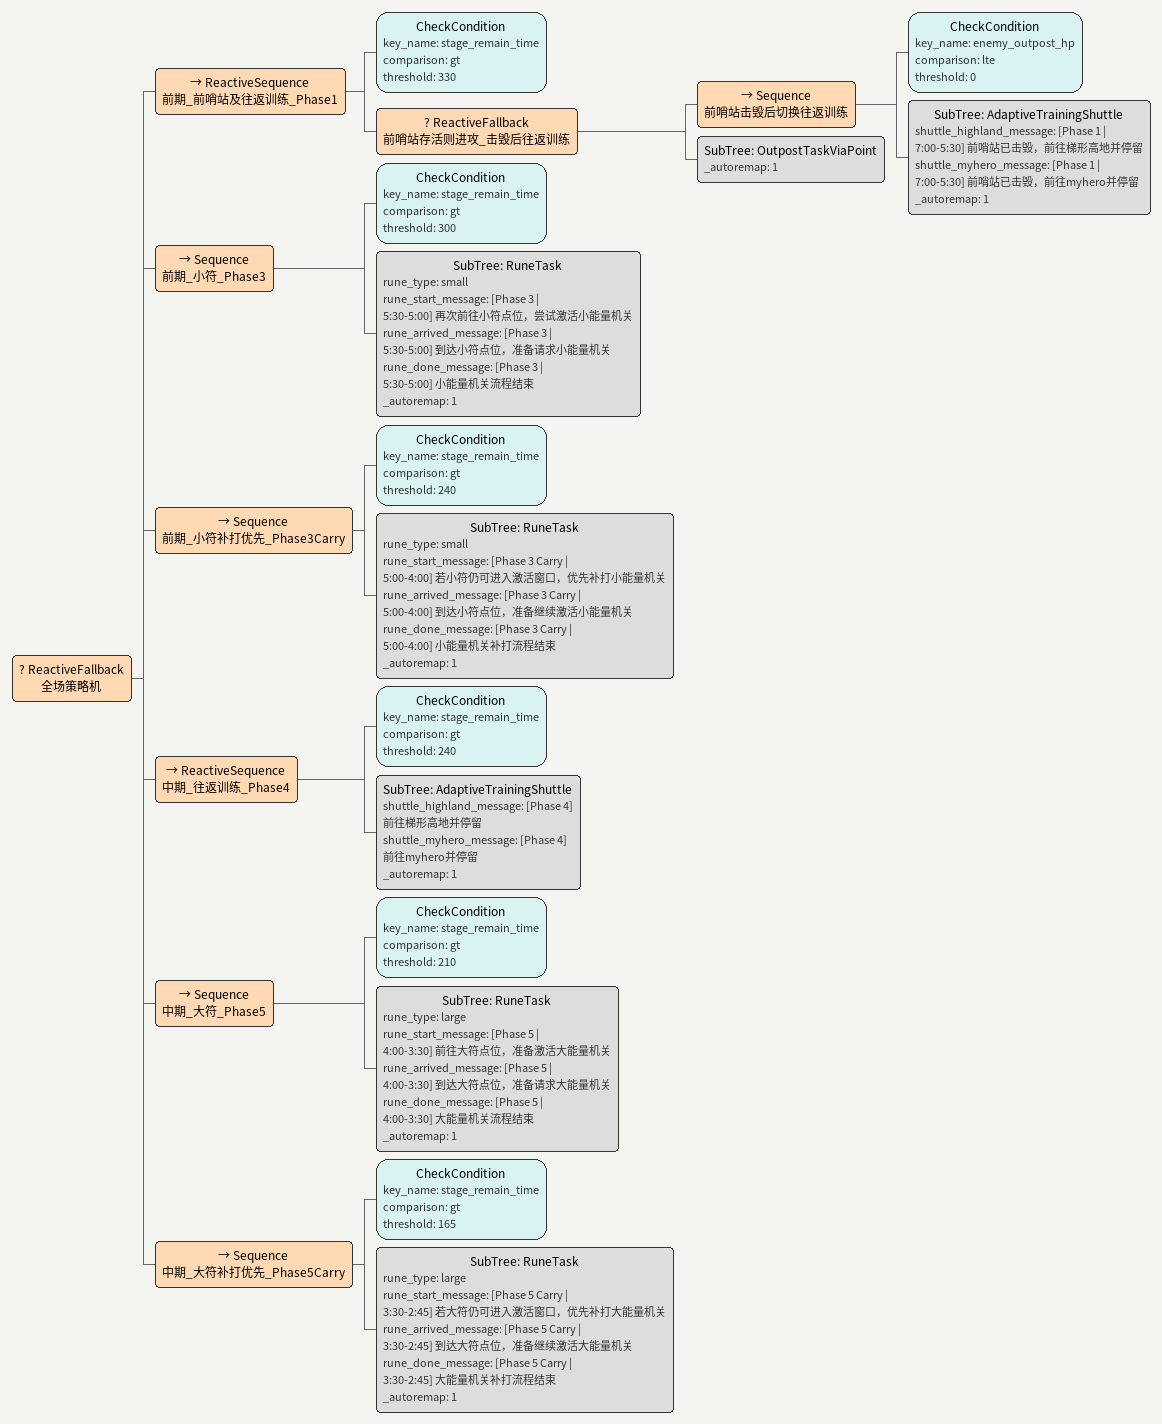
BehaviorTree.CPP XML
<ReactiveFallback name="全场策略机">
  <ReactiveSequence name="前期_前哨站及往返训练_Phase1">
    <CheckCondition key_name="stage_remain_time" comparison="gt" threshold="330"/>
    <ReactiveFallback name="前哨站存活则进攻_击毁后往返训练">
      <Sequence name="前哨站击毁后切换往返训练">
        <CheckCondition key_name="enemy_outpost_hp" comparison="lte" threshold="0"/>
        <SubTree ID="AdaptiveTrainingShuttle" shuttle_highland_message="[Phase 1 | 7:00-5:30] 前哨站已击毁，前往梯形高地并停留" shuttle_myhero_message="[Phase 1 | 7:00-5:30] 前哨站已击毁，前往myhero并停留" _autoremap="1"/>
      </Sequence>
      <SubTree ID="OutpostTaskViaPoint" _autoremap="1"/>
    </ReactiveFallback>
  </ReactiveSequence>

  <Sequence name="前期_小符_Phase3">
    <CheckCondition key_name="stage_remain_time" comparison="gt" threshold="300"/>
    <SubTree ID="RuneTask" rune_type="small" rune_start_message="[Phase 3 | 5:30-5:00] 再次前往小符点位，尝试激活小能量机关" rune_arrived_message="[Phase 3 | 5:30-5:00] 到达小符点位，准备请求小能量机关" rune_done_message="[Phase 3 | 5:30-5:00] 小能量机关流程结束" _autoremap="1"/>
  </Sequence>

  <Sequence name="前期_小符补打优先_Phase3Carry">
    <CheckCondition key_name="stage_remain_time" comparison="gt" threshold="240"/>
    <SubTree ID="RuneTask" rune_type="small" rune_start_message="[Phase 3 Carry | 5:00-4:00] 若小符仍可进入激活窗口，优先补打小能量机关" rune_arrived_message="[Phase 3 Carry | 5:00-4:00] 到达小符点位，准备继续激活小能量机关" rune_done_message="[Phase 3 Carry | 5:00-4:00] 小能量机关补打流程结束" _autoremap="1"/>
  </Sequence>

  <ReactiveSequence name="中期_往返训练_Phase4">
    <CheckCondition key_name="stage_remain_time" comparison="gt" threshold="240"/>
    <SubTree ID="AdaptiveTrainingShuttle" shuttle_highland_message="[Phase 4] 前往梯形高地并停留" shuttle_myhero_message="[Phase 4] 前往myhero并停留" _autoremap="1"/>
  </ReactiveSequence>

  <Sequence name="中期_大符_Phase5">
    <CheckCondition key_name="stage_remain_time" comparison="gt" threshold="210"/>
    <SubTree ID="RuneTask" rune_type="large" rune_start_message="[Phase 5 | 4:00-3:30] 前往大符点位，准备激活大能量机关" rune_arrived_message="[Phase 5 | 4:00-3:30] 到达大符点位，准备请求大能量机关" rune_done_message="[Phase 5 | 4:00-3:30] 大能量机关流程结束" _autoremap="1"/>
  </Sequence>

  <Sequence name="中期_大符补打优先_Phase5Carry">
    <CheckCondition key_name="stage_remain_time" comparison="gt" threshold="165"/>
    <SubTree ID="RuneTask" rune_type="large" rune_start_message="[Phase 5 Carry | 3:30-2:45] 若大符仍可进入激活窗口，优先补打大能量机关" rune_arrived_message="[Phase 5 Carry | 3:30-2:45] 到达大符点位，准备继续激活大能量机关" rune_done_message="[Phase 5 Carry | 3:30-2:45] 大能量机关补打流程结束" _autoremap="1"/>
  </Sequence>
</ReactiveFallback>
